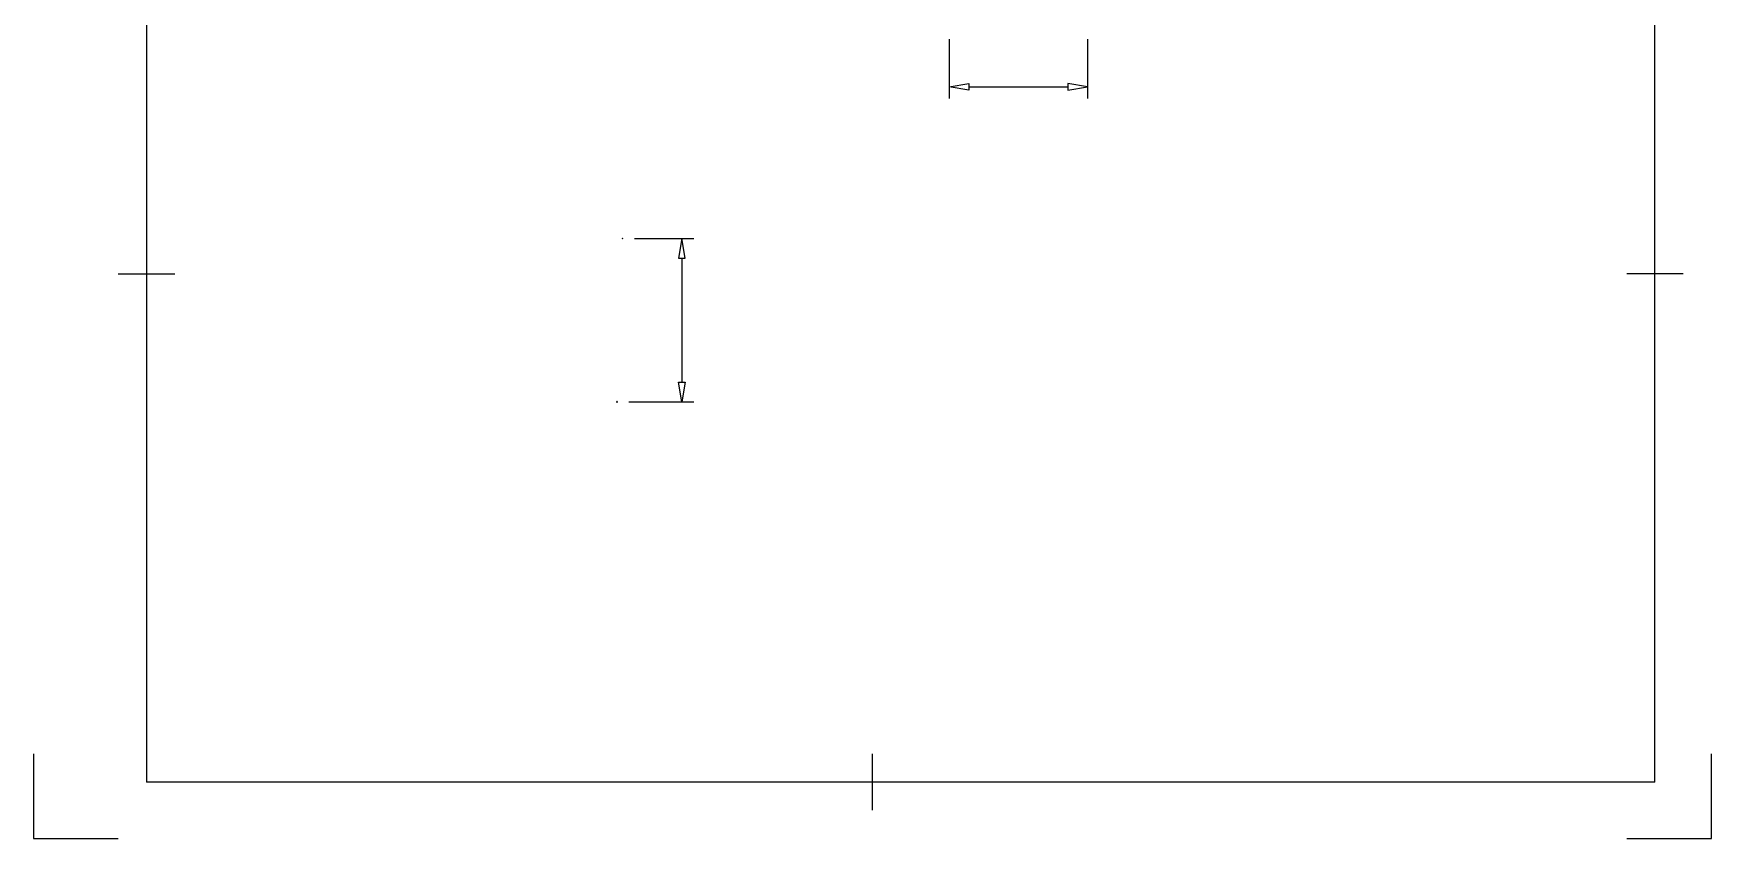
# Model space of a CAD drawing. Extents: x -1 to 297, y -87 to 211.
# Drawn here: x 0 to 297, y -86.9 to 55.7 of the extents above; entities that cross this region are included whole.
import ezdxf

# ---------------------------------------------------------------- set-up
doc = ezdxf.new("R2010")
doc.units = 0

msp = doc.modelspace()

# ---------------------------------------------------------------- linework, layer by layer
at = {"layer": 'Layer 1'}
for p, q in [((20, 113.132), (20, -76.8665)), ((286.998, -76.8665), (286.998, 113.132)), ((162.059, 54.6879), (162.059, 44.1879)), ((162.059, 54.6879), (162.059, 44.1879)), ((186.559, 54.6879), (186.559, 44.1879)), ((186.559, 54.6879), (186.559, 44.1879)), ((162.05883, 46.287906), (165.559, 46.8713)), ((162.05883, 46.287906), (165.559, 46.8713)), ((165.559, 45.7045), (162.05883, 46.287906)), ((165.559, 45.7045), (162.05883, 46.287906)), ((165.559, 46.8713), (165.559, 45.7045)), ((165.559, 46.8713), (165.559, 45.7045)), ((165.559, 46.2879), (183.059, 46.2879)), ((165.559, 46.2879), (183.059, 46.2879)), ((183.059, 46.8713), (183.059, 45.7045)), ((186.5589, 46.287906), (183.059, 46.8713)), ((183.059, 46.8713), (183.059, 45.7045)), ((186.5589, 46.287906), (183.059, 46.8713)), ((183.059, 45.7045), (186.5589, 46.287906)), ((183.059, 45.7045), (186.5589, 46.287906)), ((186.525781, 46.345184), (186.492708, 46.2879)), ((186.525781, 46.345184), (186.492708, 46.2879)), ((186.492708, 46.2879), (186.525781, 46.230616)), ((186.492708, 46.2879), (186.525781, 46.230616)), ((186.591927, 46.345184), (186.525781, 46.345184)), ((186.591927, 46.345184), (186.525781, 46.345184)), ((186.525781, 46.230616), (186.591927, 46.230616)), ((186.525781, 46.230616), (186.591927, 46.230616)), ((186.625, 46.2879), (186.591927, 46.345184)), ((186.625, 46.2879), (186.591927, 46.345184)), ((186.591927, 46.230616), (186.625, 46.2879)), ((186.591927, 46.230616), (186.625, 46.2879)), ((186.625, 46.2879), (186.625, 46.2879)), ((186.625, 46.2879), (186.625, 46.2879)), ((104.268854, 19.488847), (104.202709, 19.4229)), ((104.268854, 19.488847), (104.202709, 19.4229)), ((104.202709, 19.4229), (104.268854, 19.356953)), ((104.202709, 19.4229), (104.268854, 19.356953)), ((104.335, 19.4229), (104.268854, 19.488847)), ((104.335, 19.4229), (104.268854, 19.488847)), ((104.268854, 19.356953), (104.335, 19.4229)), ((104.268854, 19.356953), (104.335, 19.4229)), ((104.335, 19.4229), (104.335, 19.4229)), ((104.335, 19.4229), (104.335, 19.4229)), ((106.368, 19.423), (116.868, 19.423)), ((106.368, 19.423), (116.868, 19.423)), ((114.768594, 19.42297), (114.185, 15.9228)), ((114.768594, 19.42297), (114.185, 15.9228)), ((115.352, 15.9228), (114.768594, 19.42297)), ((115.352, 15.9228), (114.768594, 19.42297)), ((114.185, 15.9228), (115.352, 15.9228)), ((114.185, 15.9228), (115.352, 15.9228)), ((114.768, 15.9228), (114.768, -6.02702)), ((114.768, 15.9228), (114.768, -6.02702)), ((15, 13.1322), (25, 13.1322)), ((291.999, 13.1322), (282, 13.1322)), ((114.185, -6.02702), (115.352, -6.02702)), ((114.768594, -9.52719), (114.185, -6.02702)), ((114.185, -6.02702), (115.352, -6.02702)), ((114.768594, -9.52719), (114.185, -6.02702)), ((115.352, -6.02702), (114.768594, -9.52719)), ((115.352, -6.02702), (114.768594, -9.52719)), ((103.235781, -9.469796), (103.202708, -9.52708)), ((103.235781, -9.469796), (103.202708, -9.52708)), ((103.202708, -9.52708), (103.235781, -9.584364)), ((103.202708, -9.52708), (103.235781, -9.584364)), ((103.301927, -9.469796), (103.235781, -9.469796)), ((103.301927, -9.469796), (103.235781, -9.469796)), ((103.235781, -9.584364), (103.301927, -9.584364)), ((103.235781, -9.584364), (103.301927, -9.584364)), ((103.335, -9.52708), (103.301927, -9.469796)), ((103.335, -9.52708), (103.301927, -9.469796)), ((103.301927, -9.584364), (103.335, -9.52708)), ((103.301927, -9.584364), (103.335, -9.52708)), ((103.335, -9.52708), (103.335, -9.52708)), ((103.335, -9.52708), (103.335, -9.52708)), ((105.368, -9.52719), (116.868, -9.52719)), ((105.368, -9.52719), (116.868, -9.52719)), ((114.768855, -9.461133), (114.702709, -9.52708)), ((114.768855, -9.461133), (114.702709, -9.52708)), ((114.702709, -9.52708), (114.768855, -9.593027)), ((114.702709, -9.52708), (114.768855, -9.593027)), ((114.835, -9.52708), (114.768855, -9.461133)), ((114.835, -9.52708), (114.768855, -9.461133)), ((114.768855, -9.593027), (114.835, -9.52708)), ((114.768855, -9.593027), (114.835, -9.52708)), ((114.835, -9.52708), (114.835, -9.52708)), ((114.835, -9.52708), (114.835, -9.52708)), ((0, -71.8685), (0, -86.8677)), ((148.5, -81.8671), (148.5, -71.8685)), ((297, -86.8677), (297, -71.8685)), ((286.998, -76.8665), (20, -76.8665)), ((0, -86.8677), (15, -86.8677)), ((282, -86.8677), (297, -86.8677))]:
    msp.add_line(p, q, dxfattribs=at)

doc.saveas('drawing.dxf')
